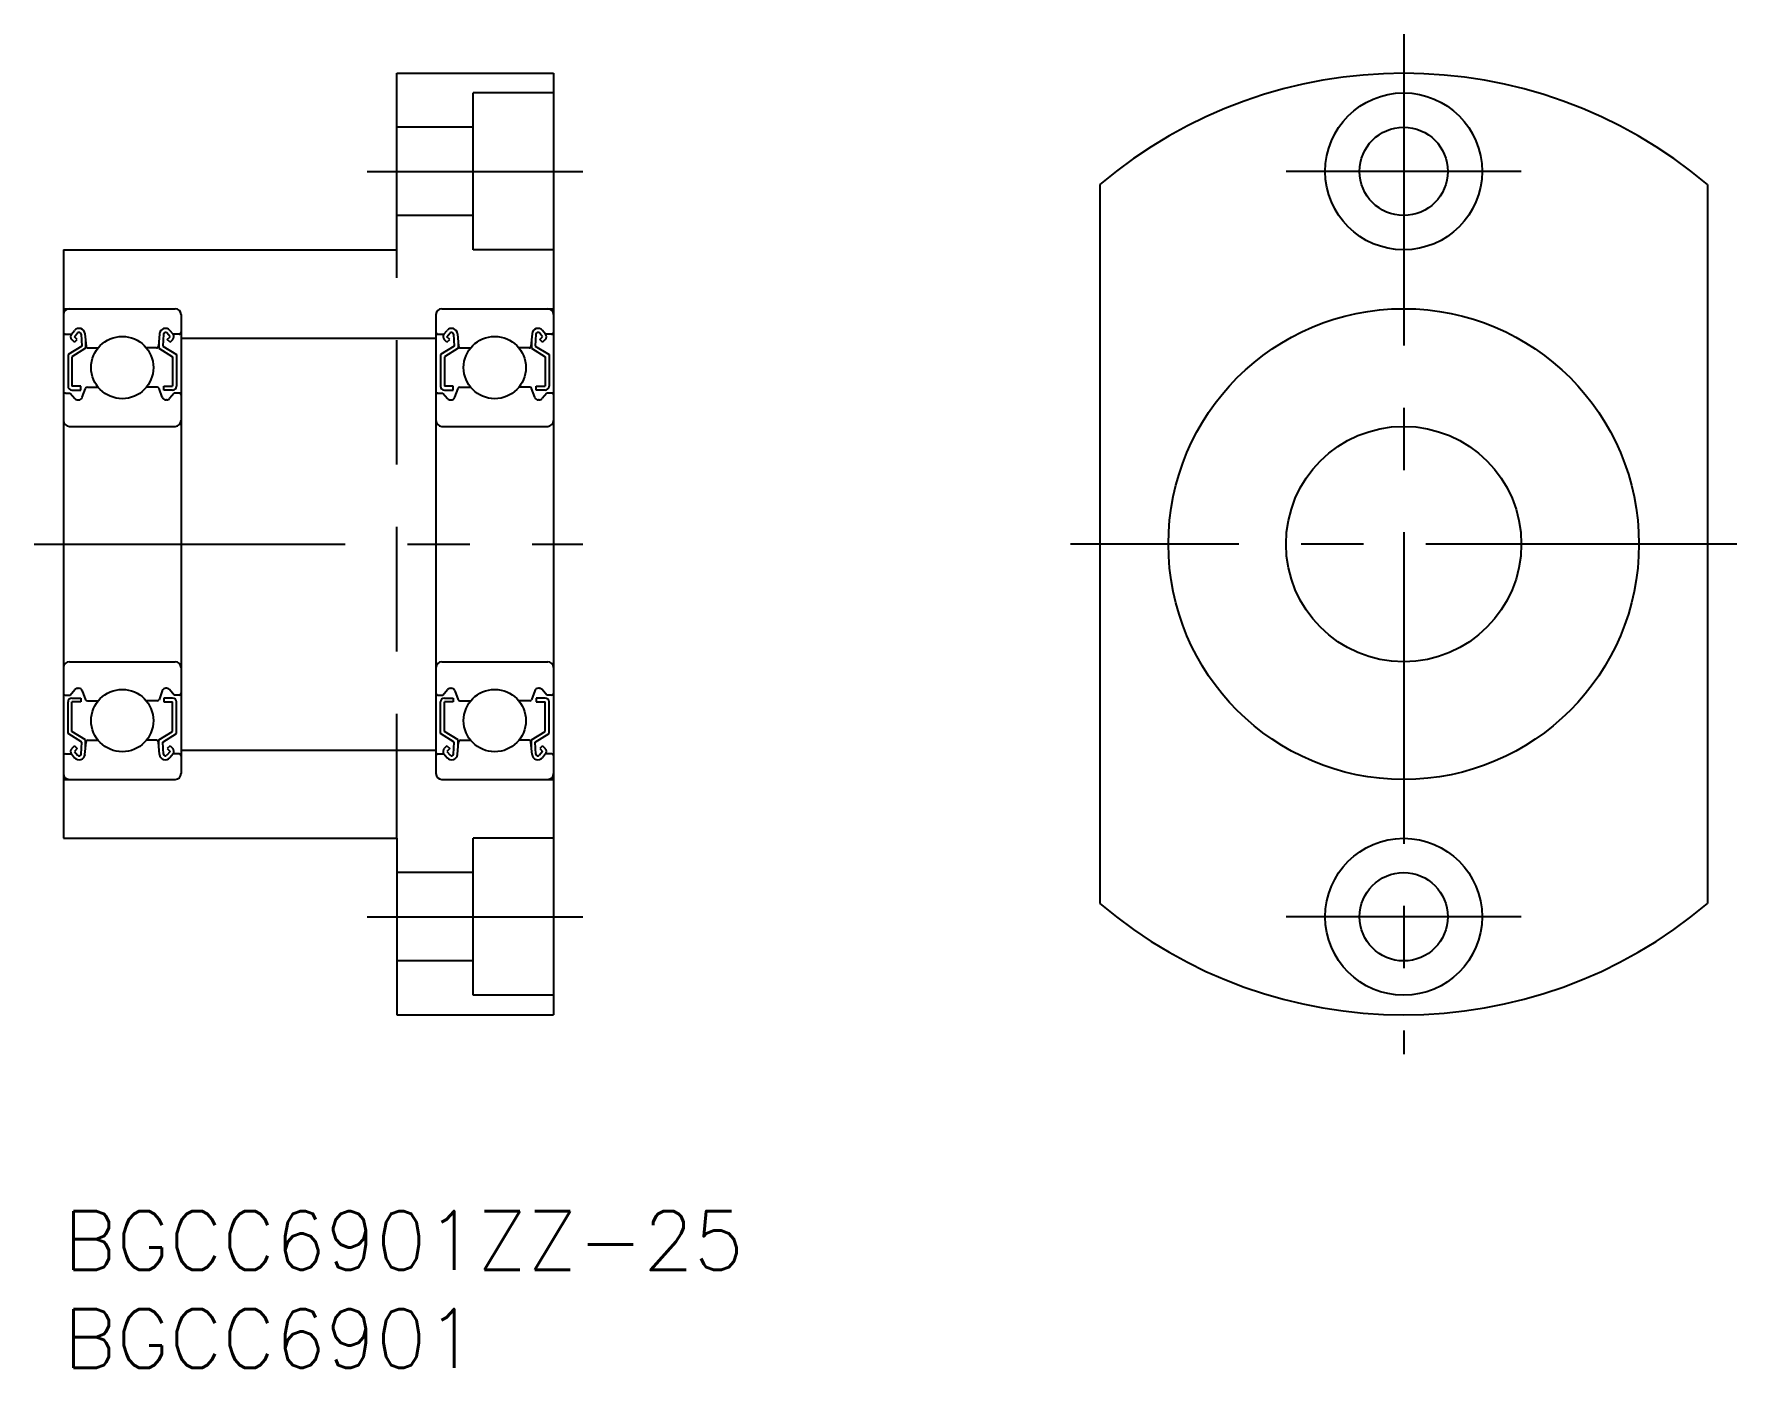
# Model space of a CAD drawing. Extents: x -1.5 to 85.4, y -8 to 60.
import ezdxf

# ---------------------------------------------------------------- set-up
doc = ezdxf.new("R2010")
doc.units = 0
doc.header["$LTSCALE"] = 0.5
doc.linetypes.add('CENTER', pattern=[50.8, 31.75, -6.35, 6.35, -6.35])
doc.linetypes.add('DASHED', pattern=[19.05, 12.7, -6.35])
for name, color, linetype in [('MSM_CENTER', 1, 'CENTER'), ('MSM_CONTINUOUS', 7, 'CONTINUOUS'), ('MSM_DASHED', 4, 'DASHED'), ('MSM_PART_NUMBER', 7, 'CONTINUOUS')]:
    doc.layers.add(name, color=color, linetype=linetype)
doc.styles.get("Standard").update_dxf_attribs({"font": 'txt.shx', "height": 3, "bigfont": 'bigfont.shx'})

msp = doc.modelspace()

# ---------------------------------------------------------------- linework, layer by layer
at = {"layer": 'MSM_CENTER'}
for p, q in [((68.363, 60), (68.363, 8)), ((15.5, 53), (26.5, 53)), ((74.363, 53), (62.363, 53)), ((-1.5, 34), (26.5, 34)), ((85.363, 34), (51.363, 34)), ((15.5, 15), (26.5, 15)), ((74.363, 15), (62.363, 15))]:
    msp.add_line(p, q, dxfattribs=at)
at = {"layer": 'MSM_CONTINUOUS'}
for p, q in [((17, 58), (25, 58)), ((17, 49), (17, 58)), ((25, 58), (25, 10)), ((25, 57), (20.9, 57)), ((20.9, 49), (20.9, 57)), ((20.9, 55.25), (17, 55.25)), ((52.863, 52.323), (52.863, 15.677)), ((83.863, 52.323), (83.863, 15.677)), ((20.9, 50.75), (17, 50.75)), ((0, 49), (0, 19)), ((0, 49), (17, 49)), ((25, 49), (20.9, 49)), ((0, 46), (5.7, 46)), ((6, 45.7), (6, 22.3)), ((19, 45.7), (19, 22.3)), ((19.3, 46), (25, 46)), ((0.1, 44.7), (0.41, 44.7)), ((0.41, 44.7), (0.57, 44.89)), ((0.563, 44.289), (0.422, 44.43)), ((0.563, 44.571), (0.723, 44.761)), ((0.705, 44.43), (0.563, 44.571)), ((0.563, 44.289), (0.705, 44.43)), ((0.899, 44.702), (0.932, 44.098)), ((1.098, 44.723), (1.153, 44.091)), ((1.132, 44.334), (1.132, 43.987)), ((4.902, 44.723), (4.847, 44.091)), ((4.868, 44.334), (4.868, 43.987)), ((5.101, 44.702), (5.068, 44.098)), ((5.437, 44.571), (5.277, 44.761)), ((5.295, 44.43), (5.437, 44.571)), ((5.437, 44.289), (5.295, 44.43)), ((5.59, 44.7), (5.43, 44.89)), ((5.437, 44.289), (5.578, 44.43)), ((5.9, 44.7), (5.59, 44.7)), ((6, 44.5), (19, 44.5)), ((19.1, 44.7), (19.41, 44.7)), ((19.41, 44.7), (19.57, 44.89)), ((19.563, 44.289), (19.422, 44.43)), ((19.563, 44.571), (19.723, 44.761)), ((19.705, 44.43), (19.563, 44.571)), ((19.563, 44.289), (19.705, 44.43)), ((19.899, 44.702), (19.932, 44.098)), ((20.098, 44.723), (20.153, 44.091)), ((20.132, 44.334), (20.132, 43.987)), ((23.902, 44.723), (23.847, 44.091)), ((23.868, 44.334), (23.868, 43.987)), ((24.101, 44.702), (24.068, 44.098)), ((24.437, 44.571), (24.277, 44.761)), ((24.295, 44.43), (24.437, 44.571)), ((24.437, 44.289), (24.295, 44.43)), ((24.59, 44.7), (24.43, 44.89)), ((24.437, 44.289), (24.578, 44.43)), ((24.9, 44.7), (24.59, 44.7)), ((0.932, 44.098), (0.232, 43.661)), ((0.232, 43.661), (0.232, 42.05)), ((1.132, 43.987), (0.432, 43.55)), ((0.432, 43.55), (0.432, 42.05)), ((1.253, 44), (1.767, 44)), ((4.747, 44), (4.233, 44)), ((4.868, 43.987), (5.568, 43.55)), ((5.068, 44.098), (5.768, 43.661)), ((5.568, 43.55), (5.568, 42.05)), ((5.768, 43.661), (5.768, 42.05)), ((19.932, 44.098), (19.232, 43.661)), ((19.232, 43.661), (19.232, 42.05)), ((20.132, 43.987), (19.432, 43.55)), ((19.432, 43.55), (19.432, 42.05)), ((20.253, 44), (20.767, 44)), ((23.747, 44), (23.233, 44)), ((23.868, 43.987), (24.568, 43.55)), ((24.068, 44.098), (24.768, 43.661)), ((24.568, 43.55), (24.568, 42.05)), ((24.768, 43.661), (24.768, 42.05)), ((0.1, 41.7), (0.35, 41.7)), ((0.35, 41.7), (0.584, 41.421)), ((0.882, 42.05), (0.432, 42.05)), ((0.432, 41.85), (0.882, 41.85)), ((0.882, 41.85), (0.882, 42.05)), ((0.961, 41.482), (1.125, 41.934)), ((1.219, 42), (1.767, 42)), ((4.781, 42), (4.233, 42)), ((5.039, 41.482), (4.875, 41.934)), ((5.118, 41.85), (5.118, 42.05)), ((5.118, 42.05), (5.568, 42.05)), ((5.568, 41.85), (5.118, 41.85)), ((5.65, 41.7), (5.416, 41.421)), ((5.9, 41.7), (5.65, 41.7)), ((19.1, 41.7), (19.35, 41.7)), ((19.35, 41.7), (19.584, 41.421)), ((19.882, 42.05), (19.432, 42.05)), ((19.432, 41.85), (19.882, 41.85)), ((19.882, 41.85), (19.882, 42.05)), ((19.961, 41.482), (20.125, 41.934)), ((20.219, 42), (20.767, 42)), ((23.781, 42), (23.233, 42)), ((24.039, 41.482), (23.875, 41.934)), ((24.118, 42.05), (24.568, 42.05)), ((24.118, 41.85), (24.118, 42.05)), ((24.568, 41.85), (24.118, 41.85)), ((24.65, 41.7), (24.416, 41.421)), ((24.9, 41.7), (24.65, 41.7)), ((0.737, 41.35), (0.773, 41.35)), ((5.263, 41.35), (5.227, 41.35)), ((19.737, 41.35), (19.773, 41.35)), ((24.263, 41.35), (24.227, 41.35)), ((0.3, 40), (5.7, 40)), ((19.3, 40), (24.7, 40)), ((0.3, 28), (5.7, 28)), ((19.3, 28), (24.7, 28)), ((0.1, 26.3), (0.35, 26.3)), ((0.35, 26.3), (0.584, 26.579)), ((0.432, 26.15), (0.882, 26.15)), ((0.737, 26.65), (0.773, 26.65)), ((0.882, 26.15), (0.882, 25.95)), ((0.961, 26.518), (1.125, 26.066)), ((5.039, 26.518), (4.875, 26.066)), ((5.568, 26.15), (5.118, 26.15)), ((5.118, 26.15), (5.118, 25.95)), ((5.263, 26.65), (5.227, 26.65)), ((5.65, 26.3), (5.416, 26.579)), ((5.9, 26.3), (5.65, 26.3)), ((19.1, 26.3), (19.35, 26.3)), ((19.35, 26.3), (19.584, 26.579)), ((19.432, 26.15), (19.882, 26.15)), ((19.737, 26.65), (19.773, 26.65)), ((19.882, 26.15), (19.882, 25.95)), ((19.961, 26.518), (20.125, 26.066)), ((24.039, 26.518), (23.875, 26.066)), ((24.568, 26.15), (24.118, 26.15)), ((24.118, 26.15), (24.118, 25.95)), ((24.263, 26.65), (24.227, 26.65)), ((24.65, 26.3), (24.416, 26.579)), ((24.9, 26.3), (24.65, 26.3)), ((0.232, 24.339), (0.232, 25.95)), ((0.432, 24.45), (0.432, 25.95)), ((0.882, 25.95), (0.432, 25.95)), ((1.219, 26), (1.767, 26)), ((4.781, 26), (4.233, 26)), ((5.118, 25.95), (5.568, 25.95)), ((5.568, 24.45), (5.568, 25.95)), ((5.768, 24.339), (5.768, 25.95)), ((19.232, 24.339), (19.232, 25.95)), ((19.432, 24.45), (19.432, 25.95)), ((19.882, 25.95), (19.432, 25.95)), ((20.219, 26), (20.767, 26)), ((23.781, 26), (23.233, 26)), ((24.118, 25.95), (24.568, 25.95)), ((24.568, 24.45), (24.568, 25.95)), ((24.768, 24.339), (24.768, 25.95)), ((0.932, 23.902), (0.232, 24.339)), ((1.132, 24.013), (0.432, 24.45)), ((4.868, 24.013), (5.568, 24.45)), ((5.068, 23.902), (5.768, 24.339)), ((19.932, 23.902), (19.232, 24.339)), ((20.132, 24.013), (19.432, 24.45)), ((23.868, 24.013), (24.568, 24.45)), ((24.068, 23.902), (24.768, 24.339)), ((0.563, 23.711), (0.422, 23.57)), ((0.563, 23.711), (0.705, 23.57)), ((0.705, 23.57), (0.563, 23.429)), ((0.899, 23.298), (0.932, 23.902)), ((1.098, 23.277), (1.153, 23.909)), ((1.132, 23.666), (1.132, 24.013)), ((1.253, 24), (1.767, 24)), ((4.747, 24), (4.233, 24)), ((4.902, 23.277), (4.847, 23.909)), ((4.868, 23.666), (4.868, 24.013)), ((5.101, 23.298), (5.068, 23.902)), ((5.437, 23.711), (5.295, 23.57)), ((5.295, 23.57), (5.437, 23.429)), ((5.437, 23.711), (5.578, 23.57)), ((6, 23.5), (19, 23.5)), ((19.563, 23.711), (19.422, 23.57)), ((19.563, 23.711), (19.705, 23.57)), ((19.705, 23.57), (19.563, 23.429)), ((19.899, 23.298), (19.932, 23.902)), ((20.098, 23.277), (20.153, 23.909)), ((20.132, 23.666), (20.132, 24.013)), ((20.253, 24), (20.767, 24)), ((23.747, 24), (23.233, 24)), ((23.902, 23.277), (23.847, 23.909)), ((23.868, 23.666), (23.868, 24.013)), ((24.101, 23.298), (24.068, 23.902)), ((24.437, 23.711), (24.295, 23.57)), ((24.295, 23.57), (24.437, 23.429)), ((24.437, 23.711), (24.578, 23.57)), ((0.1, 23.3), (0.41, 23.3)), ((0.41, 23.3), (0.57, 23.11)), ((0.563, 23.429), (0.723, 23.239)), ((5.437, 23.429), (5.277, 23.239)), ((5.59, 23.3), (5.43, 23.11)), ((5.9, 23.3), (5.59, 23.3)), ((19.1, 23.3), (19.41, 23.3)), ((19.41, 23.3), (19.57, 23.11)), ((19.563, 23.429), (19.723, 23.239)), ((24.437, 23.429), (24.277, 23.239)), ((24.59, 23.3), (24.43, 23.11)), ((24.9, 23.3), (24.59, 23.3)), ((0, 22), (5.7, 22)), ((19.3, 22), (25, 22)), ((0, 19), (17, 19)), ((17, 19), (17, 10)), ((25, 19), (20.9, 19)), ((20.9, 11), (20.9, 19)), ((20.9, 17.25), (17, 17.25)), ((20.9, 12.75), (17, 12.75)), ((25, 11), (20.9, 11)), ((17, 10), (25, 10))]:
    msp.add_line(p, q, dxfattribs=at)
for centre, radius in [((68.363, 53), 4), ((68.363, 53), 2.25), ((68.363, 34), 12), ((3, 43), 1.587), ((22, 43), 1.587), ((68.363, 34), 6), ((3, 25), 1.587), ((22, 25), 1.587), ((68.363, 15), 4), ((68.363, 15), 2.25)]:
    msp.add_circle(centre, radius, dxfattribs=at)
for centre, radius, start, end in [((68.363, 34), 24, 49.77182, 130.22818), ((0.3, 45.7), 0.3, 90, 180), ((5.7, 45.7), 0.3, 0, 90), ((19.3, 45.7), 0.3, 90, 180), ((24.7, 45.7), 0.3, 0, 90), ((0.1, 44.8), 0.1, 180, 270), ((0.563, 44.572), 0.2, 139.9921, 224.99797), ((0.8, 44.697), 0.3, 4.93496, 139.9921), ((0.8, 44.697), 0.1, 3.08644, 139.96282), ((5.2, 44.697), 0.3, 40.0079, 175.06504), ((5.2, 44.697), 0.1, 40.03718, 176.91356), ((5.437, 44.572), 0.2, 315.00203, 40.0079), ((5.9, 44.8), 0.1, 270, 0), ((19.1, 44.8), 0.1, 180, 270), ((19.563, 44.572), 0.2, 139.9921, 224.99797), ((19.8, 44.697), 0.3, 4.93496, 139.9921), ((19.8, 44.697), 0.1, 3.08644, 139.96282), ((24.2, 44.697), 0.3, 40.0079, 175.06504), ((24.2, 44.697), 0.1, 40.03718, 176.91356), ((24.437, 44.572), 0.2, 315.00203, 40.0079), ((24.9, 44.8), 0.1, 270, 0), ((1.253, 44.1), 0.1, 184.93496, 269.99889), ((4.747, 44.1), 0.1, 270.00111, 355.06504), ((20.253, 44.1), 0.1, 184.93496, 269.99889), ((23.747, 44.1), 0.1, 270.00111, 355.06504), ((0.1, 41.6), 0.1, 90, 180), ((0.432, 42.05), 0.2, 180, 270), ((1.219, 41.9), 0.1, 89.99895, 160.05843), ((4.781, 41.9), 0.1, 19.94157, 90.00105), ((5.568, 42.05), 0.2, 270, 0), ((5.9, 41.6), 0.1, 0, 90), ((19.1, 41.6), 0.1, 90, 180), ((19.432, 42.05), 0.2, 180, 270), ((20.219, 41.9), 0.1, 89.99895, 160.05843), ((23.781, 41.9), 0.1, 19.94157, 90.00105), ((24.568, 42.05), 0.2, 270, 0), ((24.9, 41.6), 0.1, 0, 90), ((0.737, 41.55), 0.2, 219.98626, 270), ((0.773, 41.55), 0.2, 270, 340.05843), ((5.227, 41.55), 0.2, 199.94157, 270), ((5.263, 41.55), 0.2, 270, 320.01374), ((19.737, 41.55), 0.2, 219.98626, 270), ((19.773, 41.55), 0.2, 270, 340.05843), ((24.227, 41.55), 0.2, 199.94157, 270), ((24.263, 41.55), 0.2, 270, 320.01374), ((0.3, 40.3), 0.3, 180, 270), ((5.7, 40.3), 0.3, 270, 0), ((19.3, 40.3), 0.3, 180, 270), ((24.7, 40.3), 0.3, 270, 0), ((0.3, 27.7), 0.3, 90, 180), ((5.7, 27.7), 0.3, 0, 90), ((19.3, 27.7), 0.3, 90, 180), ((24.7, 27.7), 0.3, 0, 90), ((0.1, 26.4), 0.1, 180, 270), ((0.432, 25.95), 0.2, 90, 180), ((0.737, 26.45), 0.2, 90, 140.01374), ((0.773, 26.45), 0.2, 19.94157, 90), ((1.219, 26.1), 0.1, 199.94157, 270.00105), ((4.781, 26.1), 0.1, 269.99895, 340.05843), ((5.227, 26.45), 0.2, 90, 160.05843), ((5.263, 26.45), 0.2, 39.98626, 90), ((5.568, 25.95), 0.2, 0, 90), ((5.9, 26.4), 0.1, 270, 0), ((19.1, 26.4), 0.1, 180, 270), ((19.432, 25.95), 0.2, 90, 180), ((19.737, 26.45), 0.2, 90, 140.01374), ((19.773, 26.45), 0.2, 19.94157, 90), ((20.219, 26.1), 0.1, 199.94157, 270.00105), ((23.781, 26.1), 0.1, 269.99895, 340.05843), ((24.227, 26.45), 0.2, 90, 160.05843), ((24.263, 26.45), 0.2, 39.98626, 90), ((24.568, 25.95), 0.2, 0, 90), ((24.9, 26.4), 0.1, 270, 0), ((0.563, 23.428), 0.2, 135.00203, 220.0079), ((1.253, 23.9), 0.1, 90.00111, 175.06504), ((4.747, 23.9), 0.1, 4.93496, 89.99889), ((5.437, 23.428), 0.2, 319.9921, 44.99797), ((19.563, 23.428), 0.2, 135.00203, 220.0079), ((20.253, 23.9), 0.1, 90.00111, 175.06504), ((23.747, 23.9), 0.1, 4.93496, 89.99889), ((24.437, 23.428), 0.2, 319.9921, 44.99797), ((0.1, 23.2), 0.1, 90, 180), ((0.8, 23.303), 0.3, 220.0079, 355.06504), ((0.8, 23.303), 0.1, 220.03718, 356.91356), ((5.2, 23.303), 0.3, 184.93496, 319.9921), ((5.2, 23.303), 0.1, 183.08644, 319.96282), ((5.9, 23.2), 0.1, 0, 90), ((19.1, 23.2), 0.1, 90, 180), ((19.8, 23.303), 0.3, 220.0079, 355.06504), ((19.8, 23.303), 0.1, 220.03718, 356.91356), ((24.2, 23.303), 0.3, 184.93496, 319.9921), ((24.2, 23.303), 0.1, 183.08644, 319.96282), ((24.9, 23.2), 0.1, 0, 90), ((0.3, 22.3), 0.3, 180, 270), ((5.7, 22.3), 0.3, 270, 0), ((19.3, 22.3), 0.3, 180, 270), ((24.7, 22.3), 0.3, 270, 0), ((68.363, 34), 24, 229.77182, 310.22818)]:
    msp.add_arc(centre, radius, start, end, dxfattribs=at)
at = {"layer": 'MSM_DASHED'}
msp.add_line((17, 19), (17, 49), dxfattribs=at)

# ---------------------------------------------------------------- texts
at = {"layer": 'MSM_PART_NUMBER'}
for s, p in [('BGCC6901ZZ-25', (0, -3)), ('BGCC6901', (0, -8))]:
    msp.add_text(s, height=3, dxfattribs=at).set_placement(p)

doc.saveas('drawing.dxf')
